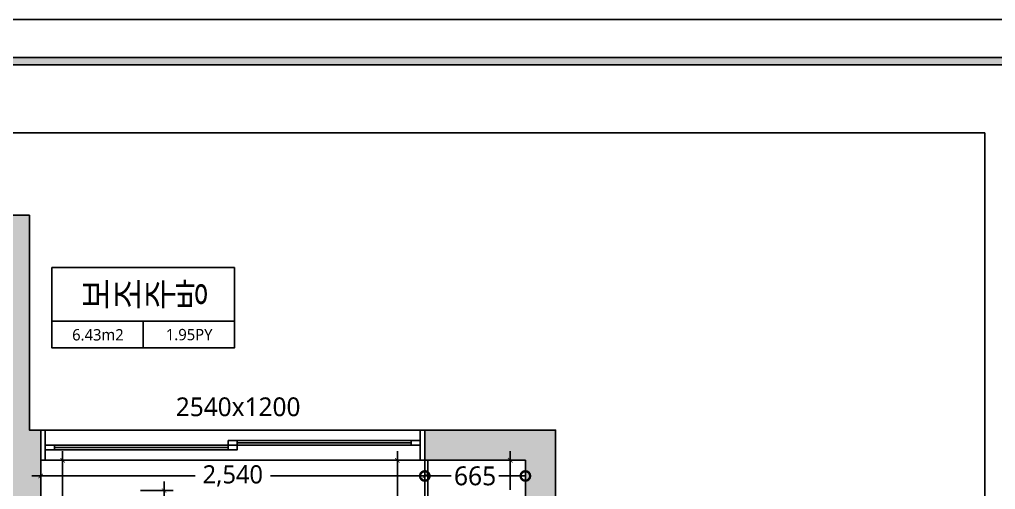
# Model space of a CAD drawing. Header units: millimetres. Extents: x -41292 to 298682, y -22072 to 33155.
# Drawn here: x 288893 to 295348, y 11897 to 15003 of the extents above; entities that cross this region are included whole.
import ezdxf
from ezdxf.enums import TextEntityAlignment as Align

# ---------------------------------------------------------------- set-up
doc = ezdxf.new("R2010")
doc.units = ezdxf.units.MM
doc.linetypes.add('CONT', pattern=[2, 1, 1])
for name, color, linetype in [('03-TEXT', 3, 'Continuous'), ('FORM(YOURNAME)-11', 1, 'Continuous'), ('S-DIM', 7, 'Continuous'), ('벽1', 2, 'Continuous'), ('인테리어_가구_제작', 6, 'Continuous'), ('인테리어_기타', 8, 'Continuous'), ('인테리어_해치_벽체', 8, 'Continuous'), ('창호', 4, 'Continuous'), ('틀', 8, 'Continuous'), ('평면_가구', 6, 'Continuous')]:
    doc.layers.add(name, color=color, linetype=linetype)
doc.styles.add('HY 울릉도 L', font='@Microsoft JhengHei UI Light.ttf')
doc.styles.add('YOURNAME', font='@Microsoft JhengHei UI Light.ttf')
doc.styles.add('넥슨고딕', font='@Microsoft JhengHei Light.ttf')
doc.styles.add('돋움', font='malgun.ttf')
doc.styles.add('코레일둥고', font='@Microsoft JhengHei Light.ttf')
doc.dimstyles.new('50', dxfattribs={"dimscale": 50, "dimtxt": 2.5, "dimasz": 2.5, "dimexe": 1.25, "dimexo": 2, "dimtad": 0, "dimdec": 0, "dimtxsty": '넥슨고딕', "dimblk": 'DOTSMALL', "dimcen": 2.5, "dimclrd": 1, "dimclre": 1, "dimclrt": 2, "dimadec": 0, "dimazin": 0, "dimtfac": 1, "dimtdec": 0, "dimtix": 1, "dimtmove": 0, "dimatfit": 3, "dimldrblk": 'DOTSMALL', "dimfxl": 1.25, "dimarcsym": 0})
doc.dimstyles.new('60', dxfattribs={"dimscale": 60, "dimtxt": 2, "dimasz": 0.5, "dimexe": 1, "dimexo": 1, "dimgap": 1, "dimtad": 0, "dimdec": 0, "dimrnd": 0.05, "dimdsep": 46, "dimlunit": 6, "dimtxsty": 'HY 울릉도 L', "dimblk": 'ARCHTICK', "dimcen": 2.5, "dimdle": 1, "dimclrd": 1, "dimclre": 1, "dimclrt": 2, "dimadec": 0, "dimazin": 0, "dimtfac": 1, "dimtdec": 0, "dimtix": 1, "dimtmove": 2, "dimatfit": 3, "dimldrblk": 'ARCHTICK', "dimfxl": 1, "dimlwd": -1, "dimlwe": -1, "dimarcsym": 0})

# ---------------------------------------------------------------- blocks, each defined once
blk = doc.blocks.new('FORM-ELEVATION')
at = {"layer": 'FORM(YOURNAME)-11'}
h = blk.add_hatch(color=256, dxfattribs=at)
h.dxf.hatch_style = 1
h.paths.add_polyline_path([(-10309, 35708), (71691, 35708), (71691, 35508), (-10309, 35508)])
h.paths.add_polyline_path([(-10309, -21492), (71691, -21492), (71691, -21692), (-10309, -21692)])
at = {"layer": 'Defpoints', "color": 158}
blk.add_lwpolyline([(-10309, -21692), (71691, -21692), (71691, 35708), (-10309, 35708)], close=True, dxfattribs=at)
at = {"layer": 'Defpoints'}
blk.add_lwpolyline([(-8309, 33708), (61071, 33708), (61071, -19692), (-8309, -19692)], close=True, dxfattribs=at)
at = {"layer": 'FORM(YOURNAME)-11', "color": 250}
blk.add_lwpolyline([(-11309, -22692), (72691, -22692), (72691, 36708), (-11309, 36708)], close=True, dxfattribs=at)
at = {"layer": 'FORM(YOURNAME)-11'}
blk.add_lwpolyline([(-10309, 35708), (71691, 35708), (71691, 35508), (-10309, 35508)], close=True, dxfattribs=at)
at = {"layer": 'FORM(YOURNAME)-11', "color": 3, "style": 'YOURNAME'}
for tag, height, p in [('1', 451, (71041, -1219)), ('2', 451, (71041, -1863)), ('3', 451, (71041, -3150)), ('4', 451, (71041, -5081)), ('5', 515, (71041, -7398)), ('6', 515, (71041, -9650)), ('7', 515, (71041, -11903)), ('8', 515, (71041, -14155)), ('9', 515, (71041, -16408)), ('10', 515, (66791, -18596)), ('11', 515, (71041, -18660)), ('12', 515, (66791, -20848)), ('13', 515, (71041, -20848))]:
    blk.add_attdef(tag, text='', height=height, dxfattribs=at).set_placement(p, align=Align.MIDDLE_RIGHT)
blk = doc.blocks.new('asesdxd')
at = {"layer": '창호'}
for p, q in [((87091, 12219.4), (85941, 12219.4)), ((85881, 12189.4), (84731, 12189.4)), ((85881, 12159.4), (84731, 12159.4)), ((87091, 12189.4), (85941, 12189.4))]:
    blk.add_line(p, q, dxfattribs=at)
at = {"layer": '틀'}
for p, q in [((84641, 12289.4), (87181, 12289.4)), ((84641, 12089.4), (84641, 12289.4)), ((84671, 12089.4), (84671, 12289.4)), ((87151, 12289.4), (87151, 12089.4)), ((87181, 12289.4), (87181, 12089.4)), ((85941, 12204.4), (87091, 12204.4)), ((84731, 12174.4), (85881, 12174.4)), ((87181, 12089.4), (84641, 12089.4))]:
    blk.add_line(p, q, dxfattribs=at)
for points in [[(85881, 12189.4), (85881, 12219.4), (85941, 12219.4), (85941, 12189.4)], [(87091, 12189.4), (87091, 12219.4), (87151, 12219.4), (87151, 12189.4)], [(84671, 12159.4), (84671, 12189.4), (84731, 12189.4), (84731, 12159.4)], [(85881, 12159.4), (85881, 12189.4), (85941, 12189.4), (85941, 12159.4)]]:
    blk.add_lwpolyline(points, close=True, dxfattribs=at)
blk = doc.blocks.new('ahewusgdfe')
at = {"layer": '인테리어_해치_벽체'}
h = blk.add_hatch(color=256, dxfattribs=at)
h.dxf.hatch_style = 1
h.paths.add_polyline_path([(308658.4, 13709.4), (308658.4, 13509.4), (308758.4, 13509.4), (308758.4, 8289.4), (308958.4, 8289.4), (308958.4, 10899.4), (309033.4, 10899.4), (309033.4, 12289.4), (308958.4, 12289.4), (308958.4, 13709.4)])
h.paths.add_polyline_path([(306848.4, 12189.4), (307858.4, 12189.4), (307858.4, 11979.4), (306848.4, 11979.4)])
h.paths.add_polyline_path([(311628.4, 6889.4), (311068.4, 6889.4), (311068.4, 8189.4), (311958.4, 8189.4), (311958.4, 8289.4), (311858.4, 8289.4), (311858.4, 10769.4), (313378.4, 10769.4), (313378.4, 8289.4), (312758.4, 8289.4), (312758.4, 8189.4), (313378.4, 8189.4), (313378.4, 6789.4), (313238.4, 6789.4), (313238.4, 3139.4), (312358.4, 3139.4), (312358.4, 2939.4), (313238.4, 2939.4), (313238.4, 1839.4), (312358.4, 1839.4), (312358.4, 1639.4), (313538.4, 1639.4), (313538.4, 11019.4), (312438.4, 11019.4), (312438.4, 12289.4), (311573.4, 12289.4), (311573.4, 12089.4), (312238.4, 12089.4), (312238.4, 11334.4), (312028.4, 11334.4), (312028.4, 11119.4), (311658.4, 11119.4), (311658.4, 8489.4), (309858.4, 8489.4), (309858.4, 8289.4), (310778.4, 8289.4), (310778.4, 6889.4), (309948.4, 6889.4), (309948.4, 6689.4), (311628.4, 6689.4)])
h.paths.add_polyline_path([(308848.4, 2939.4), (309358.4, 2939.4), (309358.4, 3139.4), (309048.4, 3139.4), (309048.4, 6889.4), (308848.4, 6889.4)])
h.paths.add_polyline_path([(308848.4, 1839.4), (308958.4, 1839.4), (308958.4, 1349.4), (308848.4, 1349.4)])
h.paths.add_polyline_path([(303848.4, 6809.4), (304048.4, 6809.4), (304048.4, 1349.4), (303848.4, 1349.4)])
h.paths.add_polyline_path([(302948.4, 6809.4), (302948.4, 6609.4), (300258.4, 6609.4), (300258.4, 1719.4), (300958.4, 1719.4), (300958.4, 1519.4), (300058.4, 1519.4), (300058.4, 6809.4)])
h.paths.add_polyline_path([(304008.4, 11839.4), (305108.4, 11839.4), (305108.4, 11079.4), (304008.4, 11079.4)], flags=16)
h.paths.add_polyline_path([(303258.4, 13209.4), (303888.4, 13209.4), (303888.4, 13709.4), (305198.4, 13709.4), (305198.4, 13509.4), (304008.4, 13509.4), (304008.4, 12049.4), (305158.4, 12049.4), (305158.4, 12189.4), (305848.4, 12189.4), (305848.4, 11979.4), (305308.4, 11979.4), (305308.4, 8339.4), (304358.4, 8339.4), (304358.4, 8539.4), (305108.4, 8539.4), (305108.4, 10879.4), (303558.4, 10879.4), (303558.4, 8339.4), (303358.4, 8339.4), (303358.4, 11019.4), (303908.4, 11019.4), (303908.4, 11839.4), (303358.4, 11839.4), (303358.4, 12049.4), (303688.4, 12049.4), (303688.4, 12269.4), (303908.4, 12269.4), (303908.4, 13009.4), (303258.4, 13009.4)])
h.paths.add_polyline_path([(300058.4, 13209.4), (300258.4, 13209.4), (300258.4, 8539.4), (302458.4, 8539.4), (302458.4, 8339.4), (300258.4, 8339.4), (300258.4, 7949.4), (300058.4, 7949.4)])
at = {"layer": '벽1'}
for points in [[(308658.4, 13709.4), (308658.4, 13509.4), (308758.4, 13509.4), (308758.4, 8289.4), (308958.4, 8289.4), (308958.4, 10899.4), (309033.4, 10899.4), (309033.4, 12289.4), (308958.4, 12289.4), (308958.4, 13709.4), (308658.4, 13709.4)], [(313538.4, 1639.4), (313538.4, 11019.4), (312438.4, 11019.4), (312438.4, 12289.4), (311573.4, 12289.4), (311573.4, 12089.4), (312238.4, 12089.4), (312238.4, 11334.4), (312028.4, 11334.4), (312028.4, 11119.4), (311658.4, 11119.4), (311658.4, 8489.4), (309858.4, 8489.4), (309858.4, 8289.4), (310778.4, 8289.4), (310778.4, 6889.4), (309948.4, 6889.4), (309948.4, 6689.4), (311628.4, 6689.4), (311628.4, 6889.4)]]:
    blk.add_lwpolyline(points, dxfattribs=at)
blk = doc.blocks.new('_DotSmall')
at = {"color": 0, "linetype": 'ByBlock', "const_width": 0.5}
blk.add_lwpolyline([(-0.0625, 0, 1), (0.0625, 0, 1)], format="xyb", close=True, dxfattribs=at)
blk = doc.blocks.new('_ArchTick')
at = {"color": 0, "linetype": 'ByBlock', "const_width": 0.15}
blk.add_lwpolyline([(-0.5, -0.5), (0.5, 0.5)], dxfattribs=at)
blk = doc.blocks.new('*D578')
at = {"layer": 'Defpoints', "color": 0, "transparency": 16777216}
for p in [(289033.4, 12089.4), (289033.4, 8489.4), (289178, 8489.4), (275457.6, -11030.8), (275633.2, -11030.8), (275457.6, -11465.3)]:
    blk.add_point(p, dxfattribs=at)
at = {"layer": 'S-DIM', "color": 1, "transparency": 16777216}
for p, q in [((289178, 12149.4), (289178, 10001.5)), ((289093.4, 12089.4), (289238, 12089.4)), ((289178, 8429.4), (289178, 9507.2)), ((289093.4, 8489.4), (289238, 8489.4))]:
    blk.add_line(p, q, dxfattribs=at)
at = {"layer": 'S-DIM', "color": 1, "lineweight": -2, "transparency": 16777216}
for p, q in [((275557.6, -11030.8), (275695.7, -11030.8)), ((275633.2, -11030.8), (275633.2, -11085.8)), ((275633.2, -11465.3), (275633.2, -11410.2)), ((275557.6, -11465.3), (275695.7, -11465.3))]:
    blk.add_line(p, q, dxfattribs=at)
at = {"layer": 'S-DIM', "color": 1, "transparency": 16777216, "xscale": 30, "yscale": 30, "zscale": 30}
for p, rotation in [((289178, 12089.4), 90), ((289178, 8489.4), 270)]:
    blk.add_blockref('_ArchTick', p, dxfattribs=dict(at, rotation=rotation))
at = {"layer": 'S-DIM', "color": 1, "lineweight": -2, "transparency": 16777216, "xscale": 125, "yscale": 125, "zscale": 125}
for p, rotation in [((275633.2, -11030.8), 90), ((275633.2, -11465.3), 270)]:
    blk.add_blockref('_DotSmall', p, dxfattribs=dict(at, rotation=rotation))
at = {"layer": 'S-DIM', "color": 2, "transparency": 16777216, "attachment_point": 5, "rotation": 90}
for s, insert, char_height, style in [('3,600', (289178, 9754.4), 120, 'HY 울릉도 L'), ('435', (275633.2, -11248), 125, '넥슨고딕')]:
    blk.add_mtext(s, dxfattribs=dict(at, insert=insert, char_height=char_height, style=style))
blk = doc.blocks.new('*D579')
at = {"layer": 'Defpoints', "color": 0, "transparency": 16777216}
for p in [(289633.4, 11889.4), (289848.8, 11889.4), (289633.4, 10779.9)]:
    blk.add_point(p, dxfattribs=at)
at = {"layer": 'S-DIM', "color": 1, "transparency": 16777216}
for p, q in [((289848.8, 11949.4), (289848.8, 11542.6)), ((289693.4, 11889.4), (289908.8, 11889.4)), ((289848.8, 10719.9), (289848.8, 11126.7)), ((289693.4, 10779.9), (289908.8, 10779.9))]:
    blk.add_line(p, q, dxfattribs=at)
at = {"layer": 'S-DIM', "color": 1, "transparency": 16777216, "xscale": 30, "yscale": 30, "zscale": 30}
for p, rotation in [((289848.8, 11889.4), 90), ((289848.8, 10779.9), 270)]:
    blk.add_blockref('_ArchTick', p, dxfattribs=dict(at, rotation=rotation))
at = {"layer": 'S-DIM', "color": 2, "transparency": 16777216, "insert": (289848.8, 11334.6), "char_height": 120, "attachment_point": 5, "rotation": 90, "style": 'HY 울릉도 L'}
blk.add_mtext('1,110', dxfattribs=at)
blk = doc.blocks.new('*D590')
at = {"layer": 'Defpoints', "color": 0, "transparency": 16777216}
for p in [(291573.4, 12089.4), (292238.4, 12089.4), (291573.4, 11985.8)]:
    blk.add_point(p, dxfattribs=at)
at = {"layer": 'S-DIM', "color": 1, "lineweight": -2, "transparency": 16777216}
for p, q in [((291573.4, 11989.4), (291573.4, 11923.3)), ((291573.4, 11985.8), (291748.3, 11985.8)), ((292238.4, 11985.8), (292063.5, 11985.8)), ((292238.4, 11989.4), (292238.4, 11923.3))]:
    blk.add_line(p, q, dxfattribs=at)
at = {"layer": 'S-DIM', "color": 1, "lineweight": -2, "transparency": 16777216, "xscale": 125, "yscale": 125, "zscale": 125, "rotation": 180}
blk.add_blockref('_DotSmall', (291573.4, 11985.8), dxfattribs=at)
at = {"layer": 'S-DIM', "color": 1, "lineweight": -2, "transparency": 16777216, "xscale": 125, "yscale": 125, "zscale": 125}
blk.add_blockref('_DotSmall', (292238.4, 11985.8), dxfattribs=at)
at = {"layer": 'S-DIM', "color": 2, "transparency": 16777216, "insert": (291905.9, 11985.8), "char_height": 125, "attachment_point": 5, "style": '넥슨고딕'}
blk.add_mtext('665', dxfattribs=at)
blk = doc.blocks.new('*D591')
at = {"layer": 'Defpoints', "color": 0, "transparency": 16777216}
for p in [(289033.4, 12089.4), (291573.4, 12089.4), (289033.4, 11985.8)]:
    blk.add_point(p, dxfattribs=at)
at = {"layer": 'S-DIM', "color": 1, "transparency": 16777216}
for p, q in [((289033.4, 12029.4), (289033.4, 11925.8)), ((291573.4, 12029.4), (291573.4, 11925.8)), ((288973.4, 11985.8), (290054, 11985.8)), ((291633.4, 11985.8), (290552.7, 11985.8))]:
    blk.add_line(p, q, dxfattribs=at)
at = {"layer": 'S-DIM', "color": 1, "transparency": 16777216, "xscale": 30, "yscale": 30, "zscale": 30, "rotation": 180}
blk.add_blockref('_ArchTick', (289033.4, 11985.8), dxfattribs=at)
at = {"layer": 'S-DIM', "color": 1, "transparency": 16777216, "xscale": 30, "yscale": 30, "zscale": 30}
blk.add_blockref('_ArchTick', (291573.4, 11985.8), dxfattribs=at)
at = {"layer": 'S-DIM', "color": 2, "transparency": 16777216, "insert": (290303.4, 11985.8), "char_height": 120, "attachment_point": 5, "style": 'HY 울릉도 L'}
blk.add_mtext('2,540', dxfattribs=at)
blk = doc.blocks.new('*D596')
at = {"layer": 'Defpoints', "color": 0, "transparency": 16777216}
for p in [(292238.4, 12089.4), (292138.3, 11334.4), (292238.4, 11334.4)]:
    blk.add_point(p, dxfattribs=at)
at = {"layer": 'S-DIM', "color": 1, "transparency": 16777216}
for p, q in [((292138.3, 12149.4), (292138.3, 11894)), ((292178.4, 12089.4), (292078.3, 12089.4)), ((292138.3, 11274.4), (292138.3, 11529.8)), ((292178.4, 11334.4), (292078.3, 11334.4))]:
    blk.add_line(p, q, dxfattribs=at)
at = {"layer": 'S-DIM', "color": 1, "transparency": 16777216, "xscale": 30, "yscale": 30, "zscale": 30}
for p, rotation in [((292138.3, 12089.4), 90), ((292138.3, 11334.4), 270)]:
    blk.add_blockref('_ArchTick', p, dxfattribs=dict(at, rotation=rotation))
at = {"layer": 'S-DIM', "color": 2, "transparency": 16777216, "insert": (292138.3, 11711.9), "char_height": 120, "attachment_point": 5, "rotation": 90, "style": 'HY 울릉도 L'}
blk.add_mtext('755', dxfattribs=at)
blk = doc.blocks.new('*D631')
at = {"layer": 'Defpoints', "color": 0, "transparency": 16777216}
for p in [(291392.2, 12089.4), (291510.5, 12089.4), (291510.5, 11119.4)]:
    blk.add_point(p, dxfattribs=at)
at = {"layer": 'S-DIM', "color": 1, "transparency": 16777216}
for p, q in [((291392.2, 12149.4), (291392.2, 11787.5)), ((291450.5, 12089.4), (291332.2, 12089.4)), ((291392.2, 11059.4), (291392.2, 11421.3)), ((291450.5, 11119.4), (291332.2, 11119.4))]:
    blk.add_line(p, q, dxfattribs=at)
at = {"layer": 'S-DIM', "color": 1, "transparency": 16777216, "xscale": 30, "yscale": 30, "zscale": 30}
for p, rotation in [((291392.2, 12089.4), 90), ((291392.2, 11119.4), 270)]:
    blk.add_blockref('_ArchTick', p, dxfattribs=dict(at, rotation=rotation))
at = {"layer": 'S-DIM', "color": 2, "transparency": 16777216, "insert": (291392.2, 11604.4), "char_height": 120, "attachment_point": 5, "rotation": 90, "style": 'HY 울릉도 L'}
blk.add_mtext('970', dxfattribs=at)

msp = doc.modelspace()

# ---------------------------------------------------------------- linework, layer by layer
at = {"layer": '인테리어_기타', "color": 152, "true_color": 0x2776bb}
msp.add_line((289710.53, 12832.77), (289710.53, 13009.65), dxfattribs=at)
msp.add_lwpolyline([(289106.93, 13363.41), (290314.13, 13363.41), (290314.13, 13009.65), (289106.93, 13009.65)], close=True, dxfattribs=at)
msp.add_lwpolyline([(290314.13, 13009.65), (290314.13, 12832.77), (289106.93, 12832.77), (289106.93, 13009.65)], dxfattribs=at)
at = {"layer": '평면_가구'}
msp.add_lwpolyline([(291573.38, 12089.4), (291573.38, 11119.4), (291593.38, 11119.4), (291593.38, 12089.4), (291573.38, 12089.4)], dxfattribs=at)

# ---------------------------------------------------------------- block references
for name, p in [('asesdxd', (204392.4, 0)), ('ahewusgdfe', (-20000, 0))]:
    msp.add_blockref(name, p)
at = {"layer": '인테리어_가구_제작', "color": 8, "linetype": 'CONT', "ltscale": 200, "xscale": 0.25, "yscale": 0.25, "zscale": 0.25}
msp.add_blockref('FORM-ELEVATION', (280008.82, 5826.1), dxfattribs=at)

# ---------------------------------------------------------------- texts
at = {"layer": '03-TEXT'}
for s, height, style, p in [('보조주방', 166.667, '코레일둥고', (289705.55, 13109.96)), ('6.43m2', 75, '넥슨고딕', (289411.5, 12881.66)), ('1.95PY', 75, '넥슨고딕', (290015.01, 12883.05))]:
    msp.add_text(s, height=height, dxfattribs=dict(at, style=style)).set_placement(p, align=Align.CENTER)
at = {"layer": '인테리어_기타', "color": 152, "true_color": 0x2776bb, "insert": (289926.53, 12505.22), "char_height": 123.996, "attachment_point": 1, "style": '돋움'}
msp.add_mtext_dynamic_manual_height_columns('2540x1200', width=907.5443, gutter_width=184.39, heights=[260.41], dxfattribs=at)

# ---------------------------------------------------------------- dimensions: what is measured, and where the dimension line sits
at = {"layer": 'S-DIM'}
for base, p1, p2, dimstyle, picture, middle in [((275633.18, -11030.75), (275457.59, -11465.28), (275457.59, -11030.75), '50', '*D578', (275633.18, -11248.02)), ((291392.21, 12089.4), (291510.53, 11119.4), (291510.53, 12089.4), '60', '*D631', (291392.21, 11604.4)), ((292138.33, 11334.4), (292238.38, 12089.4), (292238.38, 11334.4), '60', '*D596', (292138.33, 11711.9)), ((289848.78850816, 11889.3989687), (289633.38295715, 10779.89896873), (289633.38295715, 11889.3989687), '60', '*D579', (289848.78850816, 11334.64896871))]:
    dim = msp.add_linear_dim(base=base, p1=p1, p2=p2, angle=90, dimstyle=dimstyle, dxfattribs=at)
    dim.commit()
    dim.dimension.update_dxf_attribs({"geometry": picture, "text_midpoint": middle})
dim = msp.add_linear_dim(base=(289178.03, 8489.4), p1=(289033.38, 12089.4), p2=(289033.38, 8489.4), angle=90, dimstyle='60', dxfattribs=at)
dim.commit()
dim.dimension.update_dxf_attribs({"geometry": '*D578', "text_midpoint": (289178.03, 9754.37), "dimtype": 160})
for base, p1, p2, dimstyle, picture, middle in [((289033.38, 11985.84), (291573.38, 12089.4), (289033.38, 12089.4), '60', '*D591', (290303.38, 11985.84)), ((291573.38, 11985.84), (292238.38, 12089.4), (291573.38, 12089.4), '50', '*D590', (291905.88, 11985.84))]:
    dim = msp.add_linear_dim(base=base, p1=p1, p2=p2, dimstyle=dimstyle, dxfattribs=at)
    dim.commit()
    dim.dimension.update_dxf_attribs({"geometry": picture, "text_midpoint": middle})

doc.saveas('drawing.dxf')
